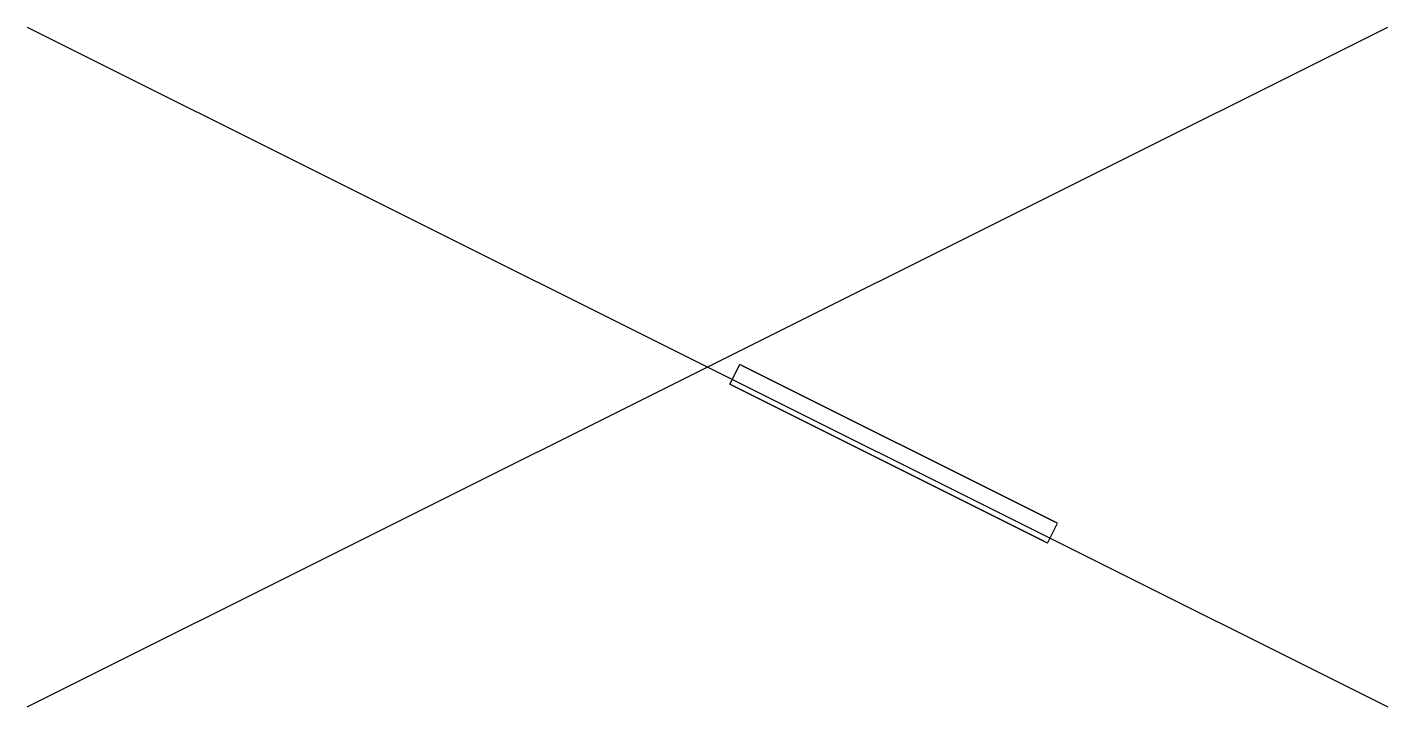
# Model space of a CAD drawing. Units: millimetres at full size, sheet at 1:100. Extents: x -15551 to 8939, y -9612 to 2633.
import ezdxf

# ---------------------------------------------------------------- set-up
doc = ezdxf.new("R2010")
doc.units = ezdxf.units.MM
doc.header["$LTSCALE"] = 100
doc.layers.add('0-0', color=7, linetype='Continuous')

msp = doc.modelspace()

# ---------------------------------------------------------------- linework, layer by layer
at = {"layer": '0-0'}
for p, q in [((-15551, 2632.7), (8938.8, -9612.2)), ((-15551, -9612.2), (8938.8, 2632.7)), ((-2905.8, -3801.8), (-2726.9, -3444)), ((2995.2, -6305.1), (-2726.9, -3444)), ((2950.5, -6282.7), (-2682.2, -3466.4)), ((2995.2, -6305.1), (-2682.2, -3466.4)), ((2816.3, -6662.8), (-2905.8, -3801.8)), ((2771.6, -6640.5), (-2861, -3824.1)), ((2816.3, -6662.8), (-2861, -3824.1)), ((2816.3, -6662.8), (2995.2, -6305.1)), ((2816.3, -6662.8), (2995.2, -6305.1))]:
    msp.add_line(p, q, dxfattribs=at)

doc.saveas('drawing.dxf')
